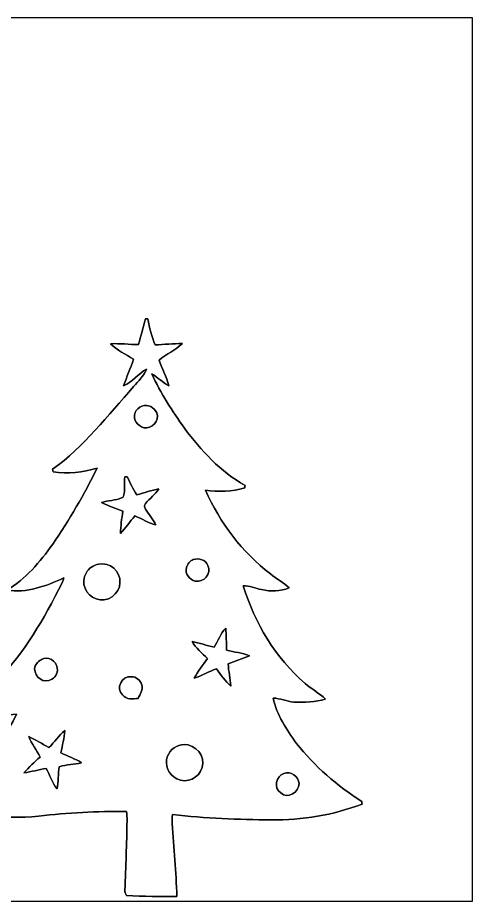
# Model space of a CAD drawing. Header units: centimetres. Extents: x -16.8 to 16.8, y -16.7 to 16.7.
# Drawn here: x -0.39 to 16.77, y -16.67 to 16.67 of the extents above; entities that cross this region are included whole.
import ezdxf

# ---------------------------------------------------------------- set-up
doc = ezdxf.new("R2010")
doc.units = ezdxf.units.CM
doc.header["$MEASUREMENT"] = 0
doc.layers.add('Layer 1', color=7, linetype='Continuous')

msp = doc.modelspace()

# ---------------------------------------------------------------- linework, layer by layer
at = {"layer": 'Layer 1', "color": 7}
for points, knots in [([(-16.77458, 16.66875), (-16.77458, 16.66875), (16.77458, 16.66875), (16.77458, 16.66875), (16.77458, 16.66875), (16.77458, 16.66875), (16.77458, -16.66875), (16.77458, -16.66875), (16.77458, -16.66875), (16.77458, -16.66875), (-16.77458, -16.66875), (-16.77458, -16.66875), (-16.77458, -16.66875), (-16.77458, -16.66875), (-16.77458, 16.66875), (-16.77458, 16.66875), (-16.77458, 16.66875), (-16.77458, 16.66875), (-16.77458, 16.66875), (-16.77458, 16.66875)], [0, 0, 0, 0, 0.16666667, 0.16666667, 0.16666667, 0.16666667, 0.33333333, 0.33333333, 0.33333333, 0.33333333, 0.5, 0.5, 0.5, 0.5, 0.66666667, 0.66666667, 0.66666667, 0.66666667, 1, 1, 1, 1]), ([(4.43442, 5.30719), (4.35328, 4.98404), (4.2672, 4.66161), (4.17618, 4.34093), (4.17618, 4.34093), (3.82341, 4.33493), (3.47169, 4.38221), (3.11926, 4.36845), (3.11926, 4.36845), (3.36444, 4.11868), (3.69676, 3.97933), (3.98145, 3.78143), (3.98145, 3.78143), (3.88832, 3.43676), (3.72392, 3.11785), (3.61068, 2.78024), (3.61068, 2.78024), (3.94441, 2.92594), (4.16666, 3.23674), (4.48204, 3.41418), (4.48204, 3.41418), (4.38679, 3.14819), (4.15925, 2.96474), (3.98956, 2.74814), (3.98956, 2.74814), (3.02119, 1.66229), (2.11808, 0.49071), (0.93098, -0.37042), (0.93098, -0.37042), (0.93627, -0.39476), (0.94686, -0.44309), (0.9525, -0.46743), (0.9525, -0.46743), (1.50989, -0.56515), (2.07151, -0.47237), (2.61161, -0.32879), (2.61161, -0.32879), (2.12549, -1.32327), (1.56034, -2.28036), (0.93557, -3.19405), (0.93557, -3.19405), (0.45826, -3.86433), (-0.08255, -4.51556), (-0.80645, -4.92972), (-0.80645, -4.92972), (-0.04904, -5.04578), (0.68721, -4.7812), (1.35996, -4.46229), (1.35996, -4.46229), (1.27811, -4.71734), (1.13524, -4.94594), (1.01917, -5.18619), (1.01917, -5.18619), (0.33196, -6.47065), (-0.44062, -7.75088), (-1.55857, -8.70797), (-1.55857, -8.70797), (-1.94522, -9.05475), (-2.42464, -9.26394), (-2.89595, -9.46714), (-2.89595, -9.46714), (-2.47826, -9.60226), (-2.03764, -9.65659), (-1.6002, -9.67493), (-1.6002, -9.67493), (-1.20791, -9.67881), (-0.81844, -9.62272), (-0.42651, -9.61355), (-0.42651, -9.61355), (-1.11795, -10.99749), (-2.22321, -12.1853), (-3.57258, -12.94553), (-3.57258, -12.94553), (-3.5754, -12.98434), (-3.57823, -13.0235), (-3.58034, -13.06301), (-3.58034, -13.06301), (-2.27965, -13.37769), (-0.93733, -13.59958), (0.40428, -13.45424), (0.40428, -13.45424), (1.50424, -13.32512), (2.61197, -13.26868), (3.71934, -13.2775), (3.71934, -13.2775), (3.73839, -13.39603), (3.74403, -13.51315), (3.74368, -13.63486), (3.74368, -13.63486), (3.73027, -14.50093), (3.69147, -15.36629), (3.66324, -16.23236), (3.66324, -16.23236), (3.65936, -16.30751), (3.67206, -16.39006), (3.72816, -16.44615), (3.72816, -16.44615), (4.35751, -16.48495), (4.99004, -16.48848), (5.62081, -16.48213), (5.62081, -16.48213), (5.59717, -15.56632), (5.49945, -14.65474), (5.45006, -13.74034), (5.45006, -13.74034), (5.43913, -13.62251), (5.4423, -13.5068), (5.45888, -13.39039), (5.45888, -13.39039), (6.69643, -13.54455), (7.9442, -13.5763), (9.18986, -13.59994), (9.18986, -13.59994), (10.35438, -13.60911), (11.52243, -13.41543), (12.61181, -12.99986), (12.61181, -12.99986), (12.61075, -12.97517), (12.60863, -12.92542), (12.60757, -12.90073), (12.60757, -12.90073), (11.66989, -12.31653), (10.82534, -11.5764), (10.13777, -10.71069), (10.13777, -10.71069), (9.75783, -10.19563), (9.40047, -9.63401), (9.25477, -9.00254), (9.25477, -9.00254), (9.52218, -9.00994), (9.77159, -9.12777), (10.03759, -9.15106), (10.03759, -9.15106), (10.43764, -9.17575), (10.84439, -9.15317), (11.23139, -9.04099), (11.23139, -9.04099), (10.99996, -8.81204), (10.70187, -8.66528), (10.46127, -8.44726), (10.46127, -8.44726), (9.34297, -7.48665), (8.56086, -6.16902), (8.13117, -4.76779), (8.13117, -4.76779), (8.36895, -4.74839), (8.59049, -4.86833), (8.82156, -4.90432), (8.82156, -4.90432), (9.1627, -4.99428), (9.52817, -4.96323), (9.85943, -4.84717), (9.85943, -4.84717), (9.65235, -4.63726), (9.38389, -4.50356), (9.15846, -4.31659), (9.15846, -4.31659), (8.08884, -3.49673), (7.25135, -2.38584), (6.69784, -1.16029), (6.69784, -1.16029), (7.1949, -1.21955), (7.70396, -1.21638), (8.18621, -1.06609), (8.18621, -1.06609), (8.19009, -1.04387), (8.19785, -0.99977), (8.20173, -0.9779), (8.20173, -0.9779), (7.26828, -0.46814), (6.54403, 0.34361), (5.90797, 1.18004), (5.90797, 1.18004), (5.45712, 1.83515), (5.00309, 2.49872), (4.68136, 3.22827), (4.68136, 3.22827), (4.90784, 3.09915), (5.08706, 2.90054), (5.31954, 2.78059), (5.31954, 2.78059), (5.22852, 3.11573), (5.07753, 3.43112), (4.95018, 3.7532), (4.95018, 3.7532), (5.23522, 3.97263), (5.56613, 4.13032), (5.83036, 4.37621), (5.83036, 4.37621), (5.48675, 4.36951), (5.1435, 4.34904), (4.80166, 4.31976), (4.80166, 4.31976), (4.68171, 4.64044), (4.58611, 4.96993), (4.52296, 5.30648), (4.52296, 5.30648), (4.50074, 5.30648), (4.45664, 5.30684), (4.43442, 5.30719)], [0, 0, 0, 0, 0.01960784, 0.01960784, 0.01960784, 0.01960784, 0.03921569, 0.03921569, 0.03921569, 0.03921569, 0.05882353, 0.05882353, 0.05882353, 0.05882353, 0.07843137, 0.07843137, 0.07843137, 0.07843137, 0.09803922, 0.09803922, 0.09803922, 0.09803922, 0.11764706, 0.11764706, 0.11764706, 0.11764706, 0.1372549, 0.1372549, 0.1372549, 0.1372549, 0.15686275, 0.15686275, 0.15686275, 0.15686275, 0.17647059, 0.17647059, 0.17647059, 0.17647059, 0.19607843, 0.19607843, 0.19607843, 0.19607843, 0.21568627, 0.21568627, 0.21568627, 0.21568627, 0.23529412, 0.23529412, 0.23529412, 0.23529412, 0.25490196, 0.25490196, 0.25490196, 0.25490196, 0.2745098, 0.2745098, 0.2745098, 0.2745098, 0.29411765, 0.29411765, 0.29411765, 0.29411765, 0.31372549, 0.31372549, 0.31372549, 0.31372549, 0.33333333, 0.33333333, 0.33333333, 0.33333333, 0.35294118, 0.35294118, 0.35294118, 0.35294118, 0.37254902, 0.37254902, 0.37254902, 0.37254902, 0.39215686, 0.39215686, 0.39215686, 0.39215686, 0.41176471, 0.41176471, 0.41176471, 0.41176471, 0.43137255, 0.43137255, 0.43137255, 0.43137255, 0.45098039, 0.45098039, 0.45098039, 0.45098039, 0.47058824, 0.47058824, 0.47058824, 0.47058824, 0.49019608, 0.49019608, 0.49019608, 0.49019608, 0.50980392, 0.50980392, 0.50980392, 0.50980392, 0.52941176, 0.52941176, 0.52941176, 0.52941176, 0.54901961, 0.54901961, 0.54901961, 0.54901961, 0.56862745, 0.56862745, 0.56862745, 0.56862745, 0.58823529, 0.58823529, 0.58823529, 0.58823529, 0.60784314, 0.60784314, 0.60784314, 0.60784314, 0.62745098, 0.62745098, 0.62745098, 0.62745098, 0.64705882, 0.64705882, 0.64705882, 0.64705882, 0.66666667, 0.66666667, 0.66666667, 0.66666667, 0.68627451, 0.68627451, 0.68627451, 0.68627451, 0.70588235, 0.70588235, 0.70588235, 0.70588235, 0.7254902, 0.7254902, 0.7254902, 0.7254902, 0.74509804, 0.74509804, 0.74509804, 0.74509804, 0.76470588, 0.76470588, 0.76470588, 0.76470588, 0.78431373, 0.78431373, 0.78431373, 0.78431373, 0.80392157, 0.80392157, 0.80392157, 0.80392157, 0.82352941, 0.82352941, 0.82352941, 0.82352941, 0.84313725, 0.84313725, 0.84313725, 0.84313725, 0.8627451, 0.8627451, 0.8627451, 0.8627451, 0.88235294, 0.88235294, 0.88235294, 0.88235294, 0.90196078, 0.90196078, 0.90196078, 0.90196078, 0.92156863, 0.92156863, 0.92156863, 0.92156863, 0.94117647, 0.94117647, 0.94117647, 0.94117647, 0.96078431, 0.96078431, 0.96078431, 0.96078431, 1, 1, 1, 1]), ([(4.30389, 2.00766), (4.52579, 2.09691), (4.77767, 1.97168), (4.86092, 1.75683), (4.86092, 1.75683), (4.98863, 1.46544), (4.66972, 1.14265), (4.37868, 1.2005), (4.37868, 1.2005), (4.14267, 1.25765), (3.93559, 1.52259), (4.05377, 1.76706), (4.05377, 1.76706), (4.08975, 1.88242), (4.19276, 1.96815), (4.30389, 2.00766)], [0, 0, 0, 0, 0.2, 0.2, 0.2, 0.2, 0.4, 0.4, 0.4, 0.4, 0.6, 0.6, 0.6, 0.6, 1, 1, 1, 1]), ([(3.65337, -0.65193), (3.67806, -0.65264), (3.7278, -0.65476), (3.7525, -0.65546), (3.7525, -0.65546), (3.85586, -0.89112), (3.97404, -1.11972), (4.11339, -1.33597), (4.11339, -1.33597), (4.39173, -1.26365), (4.66125, -1.15429), (4.94665, -1.10913), (4.94665, -1.10913), (4.80272, -1.31269), (4.60234, -1.4665), (4.44535, -1.65841), (4.44535, -1.65841), (4.39032, -1.7145), (4.39843, -1.81151), (4.44147, -1.87431), (4.44147, -1.87431), (4.56847, -2.07292), (4.72087, -2.25672), (4.83376, -2.46486), (4.83376, -2.46486), (4.5533, -2.39642), (4.30495, -2.24084), (4.04213, -2.1276), (4.04213, -2.1276), (3.85551, -2.34774), (3.68088, -2.57845), (3.48968, -2.79471), (3.48968, -2.79471), (3.5052, -2.51248), (3.54189, -2.23203), (3.58069, -1.95227), (3.58069, -1.95227), (3.31682, -1.83586), (3.03389, -1.76389), (2.78306, -1.6196), (2.78306, -1.6196), (3.03318, -1.55681), (3.29283, -1.53106), (3.53871, -1.45239), (3.53871, -1.45239), (3.62056, -1.43757), (3.6255, -1.34902), (3.63502, -1.28235), (3.63502, -1.28235), (3.65196, -1.0728), (3.64666, -0.86148), (3.65337, -0.65193)], [0, 0, 0, 0, 0.07142857, 0.07142857, 0.07142857, 0.07142857, 0.14285714, 0.14285714, 0.14285714, 0.14285714, 0.21428571, 0.21428571, 0.21428571, 0.21428571, 0.28571429, 0.28571429, 0.28571429, 0.28571429, 0.35714286, 0.35714286, 0.35714286, 0.35714286, 0.42857143, 0.42857143, 0.42857143, 0.42857143, 0.5, 0.5, 0.5, 0.5, 0.57142857, 0.57142857, 0.57142857, 0.57142857, 0.64285714, 0.64285714, 0.64285714, 0.64285714, 0.71428571, 0.71428571, 0.71428571, 0.71428571, 0.78571429, 0.78571429, 0.78571429, 0.78571429, 0.85714286, 0.85714286, 0.85714286, 0.85714286, 1, 1, 1, 1]), ([(2.67829, -3.94829), (3.08469, -3.85022), (3.50167, -4.22981), (3.4738, -4.64079), (3.4738, -4.64079), (3.48333, -5.07436), (2.97639, -5.42749), (2.57175, -5.25921), (2.57175, -5.25921), (2.19428, -5.13327), (1.96321, -4.62915), (2.2031, -4.28449), (2.2031, -4.28449), (2.28388, -4.09504), (2.48603, -3.98956), (2.67829, -3.94829)], [0, 0, 0, 0, 0.2, 0.2, 0.2, 0.2, 0.4, 0.4, 0.4, 0.4, 0.6, 0.6, 0.6, 0.6, 1, 1, 1, 1]), ([(6.24346, -3.77472), (6.45336, -3.7084), (6.71583, -3.7786), (6.79274, -4.00191), (6.79274, -4.00191), (6.95995, -4.29472), (6.62517, -4.66443), (6.3186, -4.58646), (6.3186, -4.58646), (6.10411, -4.53743), (5.91185, -4.30389), (5.98346, -4.07988), (5.98346, -4.07988), (6.02297, -3.94899), (6.10764, -3.81811), (6.24346, -3.77472)], [0, 0, 0, 0, 0.2, 0.2, 0.2, 0.2, 0.4, 0.4, 0.4, 0.4, 0.6, 0.6, 0.6, 0.6, 1, 1, 1, 1]), ([(7.03051, -7.08413), (7.17515, -6.84389), (7.26828, -6.56625), (7.46831, -6.36376), (7.46831, -6.36376), (7.48559, -6.63893), (7.49441, -6.9148), (7.49935, -7.19102), (7.49935, -7.19102), (7.78581, -7.27287), (8.09237, -7.28486), (8.36754, -7.40481), (8.36754, -7.40481), (8.09837, -7.50888), (7.82602, -7.60412), (7.55721, -7.70784), (7.55721, -7.70784), (7.57872, -7.98971), (7.62811, -8.26841), (7.66092, -8.54886), (7.66092, -8.54886), (7.45843, -8.35237), (7.27851, -8.13435), (7.11906, -7.90222), (7.11906, -7.90222), (6.8266, -7.9883), (6.57154, -8.1661), (6.27944, -8.25147), (6.27944, -8.25147), (6.41738, -7.98513), (6.61211, -7.75441), (6.7751, -7.50429), (6.7751, -7.50429), (6.57437, -7.29897), (6.34083, -7.11623), (6.19654, -6.8647), (6.19654, -6.8647), (6.47947, -6.91762), (6.74829, -7.02627), (7.03051, -7.08413)], [0, 0, 0, 0, 0.09090909, 0.09090909, 0.09090909, 0.09090909, 0.18181818, 0.18181818, 0.18181818, 0.18181818, 0.27272727, 0.27272727, 0.27272727, 0.27272727, 0.36363636, 0.36363636, 0.36363636, 0.36363636, 0.45454545, 0.45454545, 0.45454545, 0.45454545, 0.54545455, 0.54545455, 0.54545455, 0.54545455, 0.63636364, 0.63636364, 0.63636364, 0.63636364, 0.72727273, 0.72727273, 0.72727273, 0.72727273, 0.81818182, 0.81818182, 0.81818182, 0.81818182, 1, 1, 1, 1]), ([(0.59725, -7.51346), (0.8636, -7.4355), (1.14935, -7.68103), (1.1116, -7.95655), (1.1116, -7.95655), (1.11125, -8.14035), (0.9525, -8.28851), (0.78811, -8.34284), (0.78811, -8.34284), (0.48436, -8.42116), (0.17145, -8.08849), (0.27552, -7.78969), (0.27552, -7.78969), (0.33937, -7.66198), (0.45438, -7.54556), (0.59725, -7.51346)], [0, 0, 0, 0, 0.2, 0.2, 0.2, 0.2, 0.4, 0.4, 0.4, 0.4, 0.6, 0.6, 0.6, 0.6, 1, 1, 1, 1]), ([(3.57152, -8.88153), (3.30094, -8.64764), (3.5493, -8.14176), (3.89961, -8.19961), (3.89961, -8.19961), (4.08446, -8.18586), (4.24815, -8.33191), (4.30495, -8.49983), (4.30495, -8.49983), (4.34693, -8.68856), (4.22769, -8.84943), (4.16842, -9.01735), (4.16842, -9.01735), (3.96628, -9.02758), (3.71193, -9.07274), (3.57152, -8.88153)], [0, 0, 0, 0, 0.2, 0.2, 0.2, 0.2, 0.4, 0.4, 0.4, 0.4, 0.6, 0.6, 0.6, 0.6, 1, 1, 1, 1]), ([(0.79622, -10.86697), (1.00753, -10.66482), (1.16664, -10.41259), (1.39418, -10.22703), (1.39418, -10.22703), (1.37336, -10.51031), (1.30387, -10.78689), (1.24354, -11.06417), (1.24354, -11.06417), (1.49789, -11.20457), (1.78647, -11.27619), (2.026, -11.44376), (2.026, -11.44376), (1.74766, -11.50056), (1.45697, -11.50161), (1.18639, -11.59298), (1.18639, -11.59298), (1.13065, -11.86744), (1.16205, -12.1539), (1.10243, -12.42907), (1.10243, -12.42907), (0.90876, -12.20294), (0.83432, -11.9066), (0.68827, -11.6519), (0.68827, -11.6519), (0.40958, -11.70975), (0.13194, -11.77149), (-0.14817, -11.82229), (-0.14817, -11.82229), (0.04022, -11.60992), (0.24024, -11.40707), (0.46108, -11.22821), (0.46108, -11.22821), (0.32667, -10.96363), (0.14288, -10.7255), (0.0314, -10.44998), (0.0314, -10.44998), (0.29563, -10.57063), (0.54328, -10.72444), (0.79622, -10.86697)], [0, 0, 0, 0, 0.09090909, 0.09090909, 0.09090909, 0.09090909, 0.18181818, 0.18181818, 0.18181818, 0.18181818, 0.27272727, 0.27272727, 0.27272727, 0.27272727, 0.36363636, 0.36363636, 0.36363636, 0.36363636, 0.45454545, 0.45454545, 0.45454545, 0.45454545, 0.54545455, 0.54545455, 0.54545455, 0.54545455, 0.63636364, 0.63636364, 0.63636364, 0.63636364, 0.72727273, 0.72727273, 0.72727273, 0.72727273, 0.81818182, 0.81818182, 0.81818182, 0.81818182, 1, 1, 1, 1]), ([(5.89668, -10.74843), (6.32742, -10.7442), (6.71936, -11.19293), (6.57296, -11.61732), (6.57296, -11.61732), (6.47524, -12.00856), (5.98452, -12.24739), (5.62645, -12.04701), (5.62645, -12.04701), (5.31178, -11.90731), (5.14209, -11.52349), (5.27191, -11.19822), (5.27191, -11.19822), (5.36893, -10.93964), (5.6201, -10.76149), (5.89668, -10.74843)], [0, 0, 0, 0, 0.2, 0.2, 0.2, 0.2, 0.4, 0.4, 0.4, 0.4, 0.6, 0.6, 0.6, 0.6, 1, 1, 1, 1]), ([(9.66188, -11.84839), (9.92646, -11.74468), (10.21468, -11.96058), (10.23867, -12.22763), (10.23867, -12.22763), (10.23832, -12.55395), (9.80934, -12.82559), (9.54334, -12.57617), (9.54334, -12.57617), (9.26253, -12.40684), (9.36519, -11.94223), (9.66188, -11.84839)], [0, 0, 0, 0, 0.25, 0.25, 0.25, 0.25, 0.5, 0.5, 0.5, 0.5, 1, 1, 1, 1])]:
    msp.add_open_spline(points, degree=3, knots=knots, dxfattribs=at)
at = {"layer": 'Layer 1', "color": 251}
for points, knots in [([(4.43442, 5.30719), (4.45664, 5.30684), (4.50074, 5.30648), (4.52296, 5.30648), (4.52296, 5.30648), (4.58611, 4.96993), (4.68171, 4.64044), (4.80166, 4.31976), (4.80166, 4.31976), (5.1435, 4.34904), (5.48675, 4.36951), (5.83036, 4.37621), (5.83036, 4.37621), (5.56613, 4.13032), (5.23522, 3.97263), (4.95018, 3.7532), (4.95018, 3.7532), (5.07753, 3.43112), (5.22852, 3.11573), (5.31954, 2.78059), (5.31954, 2.78059), (5.08706, 2.90054), (4.90784, 3.09915), (4.68136, 3.22827), (4.68136, 3.22827), (5.00309, 2.49872), (5.45712, 1.83515), (5.90797, 1.18004), (5.90797, 1.18004), (6.54403, 0.34361), (7.26828, -0.46814), (8.20173, -0.9779), (8.20173, -0.9779), (8.19785, -0.99977), (8.19009, -1.04387), (8.18621, -1.06609), (8.18621, -1.06609), (7.70396, -1.21638), (7.1949, -1.21955), (6.69784, -1.16029), (6.69784, -1.16029), (7.25135, -2.38584), (8.08884, -3.49673), (9.15846, -4.31659), (9.15846, -4.31659), (9.38389, -4.50356), (9.65235, -4.63726), (9.85943, -4.84717), (9.85943, -4.84717), (9.52817, -4.96323), (9.1627, -4.99428), (8.82156, -4.90432), (8.82156, -4.90432), (8.59049, -4.86833), (8.36895, -4.74839), (8.13117, -4.76779), (8.13117, -4.76779), (8.56086, -6.16902), (9.34297, -7.48665), (10.46127, -8.44726), (10.46127, -8.44726), (10.70187, -8.66528), (10.99996, -8.81204), (11.23139, -9.04099), (11.23139, -9.04099), (10.84439, -9.15317), (10.43764, -9.17575), (10.03759, -9.15106), (10.03759, -9.15106), (9.77159, -9.12777), (9.52218, -9.00994), (9.25477, -9.00254), (9.25477, -9.00254), (9.40047, -9.63401), (9.75783, -10.19563), (10.13777, -10.71069), (10.13777, -10.71069), (10.82534, -11.5764), (11.66989, -12.31653), (12.60757, -12.90073), (12.60757, -12.90073), (12.60863, -12.92542), (12.61075, -12.97517), (12.61181, -12.99986), (12.61181, -12.99986), (11.52243, -13.41543), (10.35438, -13.60911), (9.18986, -13.59994), (9.18986, -13.59994), (7.9442, -13.5763), (6.69643, -13.54455), (5.45888, -13.39039), (5.45888, -13.39039), (5.4423, -13.5068), (5.43913, -13.62251), (5.45006, -13.74034), (5.45006, -13.74034), (5.49945, -14.65474), (5.59717, -15.56632), (5.62081, -16.48213), (5.62081, -16.48213), (4.99004, -16.48848), (4.35751, -16.48495), (3.72816, -16.44615), (3.72816, -16.44615), (3.67206, -16.39006), (3.65936, -16.30751), (3.66324, -16.23236), (3.66324, -16.23236), (3.69147, -15.36629), (3.73027, -14.50093), (3.74368, -13.63486), (3.74368, -13.63486), (3.74403, -13.51315), (3.73839, -13.39603), (3.71934, -13.2775), (3.71934, -13.2775), (2.61197, -13.26868), (1.50424, -13.32512), (0.40428, -13.45424), (0.40428, -13.45424), (-0.93733, -13.59958), (-2.27965, -13.37769), (-3.58034, -13.06301), (-3.58034, -13.06301), (-3.57823, -13.0235), (-3.5754, -12.98434), (-3.57258, -12.94553), (-3.57258, -12.94553), (-2.22321, -12.1853), (-1.11795, -10.99749), (-0.42651, -9.61355), (-0.42651, -9.61355), (-0.81844, -9.62272), (-1.20791, -9.67881), (-1.6002, -9.67493), (-1.6002, -9.67493), (-2.03764, -9.65659), (-2.47826, -9.60226), (-2.89595, -9.46714), (-2.89595, -9.46714), (-2.42464, -9.26394), (-1.94522, -9.05475), (-1.55857, -8.70797), (-1.55857, -8.70797), (-0.44062, -7.75088), (0.33196, -6.47065), (1.01917, -5.18619), (1.01917, -5.18619), (1.13524, -4.94594), (1.27811, -4.71734), (1.35996, -4.46229), (1.35996, -4.46229), (0.68721, -4.7812), (-0.04904, -5.04578), (-0.80645, -4.92972), (-0.80645, -4.92972), (-0.08255, -4.51556), (0.45826, -3.86433), (0.93557, -3.19405), (0.93557, -3.19405), (1.56034, -2.28036), (2.12549, -1.32327), (2.61161, -0.32879), (2.61161, -0.32879), (2.07151, -0.47237), (1.50989, -0.56515), (0.9525, -0.46743), (0.9525, -0.46743), (0.94686, -0.44309), (0.93627, -0.39476), (0.93098, -0.37042), (0.93098, -0.37042), (2.11808, 0.49071), (3.02119, 1.66229), (3.98956, 2.74814), (3.98956, 2.74814), (4.15925, 2.96474), (4.38679, 3.14819), (4.48204, 3.41418), (4.48204, 3.41418), (4.16666, 3.23674), (3.94441, 2.92594), (3.61068, 2.78024), (3.61068, 2.78024), (3.72392, 3.11785), (3.88832, 3.43676), (3.98145, 3.78143), (3.98145, 3.78143), (3.69676, 3.97933), (3.36444, 4.11868), (3.11926, 4.36845), (3.11926, 4.36845), (3.47169, 4.38221), (3.82341, 4.33493), (4.17618, 4.34093), (4.17618, 4.34093), (4.2672, 4.66161), (4.35328, 4.98404), (4.43442, 5.30719), (4.43442, 5.30719), (4.43442, 5.30719), (4.43442, 5.30719), (4.43442, 5.30719)], [0, 0, 0, 0, 0.01923077, 0.01923077, 0.01923077, 0.01923077, 0.03846154, 0.03846154, 0.03846154, 0.03846154, 0.05769231, 0.05769231, 0.05769231, 0.05769231, 0.07692308, 0.07692308, 0.07692308, 0.07692308, 0.09615385, 0.09615385, 0.09615385, 0.09615385, 0.11538462, 0.11538462, 0.11538462, 0.11538462, 0.13461538, 0.13461538, 0.13461538, 0.13461538, 0.15384615, 0.15384615, 0.15384615, 0.15384615, 0.17307692, 0.17307692, 0.17307692, 0.17307692, 0.19230769, 0.19230769, 0.19230769, 0.19230769, 0.21153846, 0.21153846, 0.21153846, 0.21153846, 0.23076923, 0.23076923, 0.23076923, 0.23076923, 0.25, 0.25, 0.25, 0.25, 0.26923077, 0.26923077, 0.26923077, 0.26923077, 0.28846154, 0.28846154, 0.28846154, 0.28846154, 0.30769231, 0.30769231, 0.30769231, 0.30769231, 0.32692308, 0.32692308, 0.32692308, 0.32692308, 0.34615385, 0.34615385, 0.34615385, 0.34615385, 0.36538462, 0.36538462, 0.36538462, 0.36538462, 0.38461538, 0.38461538, 0.38461538, 0.38461538, 0.40384615, 0.40384615, 0.40384615, 0.40384615, 0.42307692, 0.42307692, 0.42307692, 0.42307692, 0.44230769, 0.44230769, 0.44230769, 0.44230769, 0.46153846, 0.46153846, 0.46153846, 0.46153846, 0.48076923, 0.48076923, 0.48076923, 0.48076923, 0.5, 0.5, 0.5, 0.5, 0.51923077, 0.51923077, 0.51923077, 0.51923077, 0.53846154, 0.53846154, 0.53846154, 0.53846154, 0.55769231, 0.55769231, 0.55769231, 0.55769231, 0.57692308, 0.57692308, 0.57692308, 0.57692308, 0.59615385, 0.59615385, 0.59615385, 0.59615385, 0.61538462, 0.61538462, 0.61538462, 0.61538462, 0.63461538, 0.63461538, 0.63461538, 0.63461538, 0.65384615, 0.65384615, 0.65384615, 0.65384615, 0.67307692, 0.67307692, 0.67307692, 0.67307692, 0.69230769, 0.69230769, 0.69230769, 0.69230769, 0.71153846, 0.71153846, 0.71153846, 0.71153846, 0.73076923, 0.73076923, 0.73076923, 0.73076923, 0.75, 0.75, 0.75, 0.75, 0.76923077, 0.76923077, 0.76923077, 0.76923077, 0.78846154, 0.78846154, 0.78846154, 0.78846154, 0.80769231, 0.80769231, 0.80769231, 0.80769231, 0.82692308, 0.82692308, 0.82692308, 0.82692308, 0.84615385, 0.84615385, 0.84615385, 0.84615385, 0.86538462, 0.86538462, 0.86538462, 0.86538462, 0.88461538, 0.88461538, 0.88461538, 0.88461538, 0.90384615, 0.90384615, 0.90384615, 0.90384615, 0.92307692, 0.92307692, 0.92307692, 0.92307692, 0.94230769, 0.94230769, 0.94230769, 0.94230769, 0.96153846, 0.96153846, 0.96153846, 0.96153846, 1, 1, 1, 1]), ([(4.30389, 2.00766), (4.19276, 1.96815), (4.08975, 1.88242), (4.05377, 1.76706), (4.05377, 1.76706), (3.93559, 1.52259), (4.14267, 1.25765), (4.37868, 1.2005), (4.37868, 1.2005), (4.66972, 1.14265), (4.98863, 1.46544), (4.86092, 1.75683), (4.86092, 1.75683), (4.77767, 1.97168), (4.52579, 2.09691), (4.30389, 2.00766), (4.30389, 2.00766), (4.30389, 2.00766), (4.30389, 2.00766), (4.30389, 2.00766)], [0, 0, 0, 0, 0.16666667, 0.16666667, 0.16666667, 0.16666667, 0.33333333, 0.33333333, 0.33333333, 0.33333333, 0.5, 0.5, 0.5, 0.5, 0.66666667, 0.66666667, 0.66666667, 0.66666667, 1, 1, 1, 1]), ([(3.65337, -0.65193), (3.64666, -0.86148), (3.65196, -1.0728), (3.63502, -1.28235), (3.63502, -1.28235), (3.6255, -1.34902), (3.62056, -1.43757), (3.53871, -1.45239), (3.53871, -1.45239), (3.29283, -1.53106), (3.03318, -1.55681), (2.78306, -1.6196), (2.78306, -1.6196), (3.03389, -1.76389), (3.31682, -1.83586), (3.58069, -1.95227), (3.58069, -1.95227), (3.54189, -2.23203), (3.5052, -2.51248), (3.48968, -2.79471), (3.48968, -2.79471), (3.68088, -2.57845), (3.85551, -2.34774), (4.04213, -2.1276), (4.04213, -2.1276), (4.30495, -2.24084), (4.5533, -2.39642), (4.83376, -2.46486), (4.83376, -2.46486), (4.72087, -2.25672), (4.56847, -2.07292), (4.44147, -1.87431), (4.44147, -1.87431), (4.39843, -1.81151), (4.39032, -1.7145), (4.44535, -1.65841), (4.44535, -1.65841), (4.60234, -1.4665), (4.80272, -1.31269), (4.94665, -1.10913), (4.94665, -1.10913), (4.66125, -1.15429), (4.39173, -1.26365), (4.11339, -1.33597), (4.11339, -1.33597), (3.97404, -1.11972), (3.85586, -0.89112), (3.7525, -0.65546), (3.7525, -0.65546), (3.7278, -0.65476), (3.67806, -0.65264), (3.65337, -0.65193), (3.65337, -0.65193), (3.65337, -0.65193), (3.65337, -0.65193), (3.65337, -0.65193)], [0, 0, 0, 0, 0.06666667, 0.06666667, 0.06666667, 0.06666667, 0.13333333, 0.13333333, 0.13333333, 0.13333333, 0.2, 0.2, 0.2, 0.2, 0.26666667, 0.26666667, 0.26666667, 0.26666667, 0.33333333, 0.33333333, 0.33333333, 0.33333333, 0.4, 0.4, 0.4, 0.4, 0.46666667, 0.46666667, 0.46666667, 0.46666667, 0.53333333, 0.53333333, 0.53333333, 0.53333333, 0.6, 0.6, 0.6, 0.6, 0.66666667, 0.66666667, 0.66666667, 0.66666667, 0.73333333, 0.73333333, 0.73333333, 0.73333333, 0.8, 0.8, 0.8, 0.8, 0.86666667, 0.86666667, 0.86666667, 0.86666667, 1, 1, 1, 1]), ([(2.67829, -3.94829), (2.48603, -3.98956), (2.28388, -4.09504), (2.2031, -4.28449), (2.2031, -4.28449), (1.96321, -4.62915), (2.19428, -5.13327), (2.57175, -5.25921), (2.57175, -5.25921), (2.97639, -5.42749), (3.48333, -5.07436), (3.4738, -4.64079), (3.4738, -4.64079), (3.50167, -4.22981), (3.08469, -3.85022), (2.67829, -3.94829), (2.67829, -3.94829), (2.67829, -3.94829), (2.67829, -3.94829), (2.67829, -3.94829)], [0, 0, 0, 0, 0.16666667, 0.16666667, 0.16666667, 0.16666667, 0.33333333, 0.33333333, 0.33333333, 0.33333333, 0.5, 0.5, 0.5, 0.5, 0.66666667, 0.66666667, 0.66666667, 0.66666667, 1, 1, 1, 1]), ([(6.24346, -3.77472), (6.10764, -3.81811), (6.02297, -3.94899), (5.98346, -4.07988), (5.98346, -4.07988), (5.91185, -4.30389), (6.10411, -4.53743), (6.3186, -4.58646), (6.3186, -4.58646), (6.62517, -4.66443), (6.95995, -4.29472), (6.79274, -4.00191), (6.79274, -4.00191), (6.71583, -3.7786), (6.45336, -3.7084), (6.24346, -3.77472), (6.24346, -3.77472), (6.24346, -3.77472), (6.24346, -3.77472), (6.24346, -3.77472)], [0, 0, 0, 0, 0.16666667, 0.16666667, 0.16666667, 0.16666667, 0.33333333, 0.33333333, 0.33333333, 0.33333333, 0.5, 0.5, 0.5, 0.5, 0.66666667, 0.66666667, 0.66666667, 0.66666667, 1, 1, 1, 1]), ([(7.03051, -7.08413), (6.74829, -7.02627), (6.47947, -6.91762), (6.19654, -6.8647), (6.19654, -6.8647), (6.34083, -7.11623), (6.57437, -7.29897), (6.7751, -7.50429), (6.7751, -7.50429), (6.61211, -7.75441), (6.41738, -7.98513), (6.27944, -8.25147), (6.27944, -8.25147), (6.57154, -8.1661), (6.8266, -7.9883), (7.11906, -7.90222), (7.11906, -7.90222), (7.27851, -8.13435), (7.45843, -8.35237), (7.66092, -8.54886), (7.66092, -8.54886), (7.62811, -8.26841), (7.57872, -7.98971), (7.55721, -7.70784), (7.55721, -7.70784), (7.82602, -7.60412), (8.09837, -7.50888), (8.36754, -7.40481), (8.36754, -7.40481), (8.09237, -7.28486), (7.78581, -7.27287), (7.49935, -7.19102), (7.49935, -7.19102), (7.49441, -6.9148), (7.48559, -6.63893), (7.46831, -6.36376), (7.46831, -6.36376), (7.26828, -6.56625), (7.17515, -6.84389), (7.03051, -7.08413), (7.03051, -7.08413), (7.03051, -7.08413), (7.03051, -7.08413), (7.03051, -7.08413)], [0, 0, 0, 0, 0.08333333, 0.08333333, 0.08333333, 0.08333333, 0.16666667, 0.16666667, 0.16666667, 0.16666667, 0.25, 0.25, 0.25, 0.25, 0.33333333, 0.33333333, 0.33333333, 0.33333333, 0.41666667, 0.41666667, 0.41666667, 0.41666667, 0.5, 0.5, 0.5, 0.5, 0.58333333, 0.58333333, 0.58333333, 0.58333333, 0.66666667, 0.66666667, 0.66666667, 0.66666667, 0.75, 0.75, 0.75, 0.75, 0.83333333, 0.83333333, 0.83333333, 0.83333333, 1, 1, 1, 1]), ([(0.59725, -7.51346), (0.45438, -7.54556), (0.33937, -7.66198), (0.27552, -7.78969), (0.27552, -7.78969), (0.17145, -8.08849), (0.48436, -8.42116), (0.78811, -8.34284), (0.78811, -8.34284), (0.9525, -8.28851), (1.11125, -8.14035), (1.1116, -7.95655), (1.1116, -7.95655), (1.14935, -7.68103), (0.8636, -7.4355), (0.59725, -7.51346), (0.59725, -7.51346), (0.59725, -7.51346), (0.59725, -7.51346), (0.59725, -7.51346)], [0, 0, 0, 0, 0.16666667, 0.16666667, 0.16666667, 0.16666667, 0.33333333, 0.33333333, 0.33333333, 0.33333333, 0.5, 0.5, 0.5, 0.5, 0.66666667, 0.66666667, 0.66666667, 0.66666667, 1, 1, 1, 1]), ([(3.57152, -8.88153), (3.71193, -9.07274), (3.96628, -9.02758), (4.16842, -9.01735), (4.16842, -9.01735), (4.22769, -8.84943), (4.34693, -8.68856), (4.30495, -8.49983), (4.30495, -8.49983), (4.24815, -8.33191), (4.08446, -8.18586), (3.89961, -8.19961), (3.89961, -8.19961), (3.5493, -8.14176), (3.30094, -8.64764), (3.57152, -8.88153), (3.57152, -8.88153), (3.57152, -8.88153), (3.57152, -8.88153), (3.57152, -8.88153)], [0, 0, 0, 0, 0.16666667, 0.16666667, 0.16666667, 0.16666667, 0.33333333, 0.33333333, 0.33333333, 0.33333333, 0.5, 0.5, 0.5, 0.5, 0.66666667, 0.66666667, 0.66666667, 0.66666667, 1, 1, 1, 1]), ([(0.79622, -10.86697), (0.54328, -10.72444), (0.29563, -10.57063), (0.0314, -10.44998), (0.0314, -10.44998), (0.14288, -10.7255), (0.32667, -10.96363), (0.46108, -11.22821), (0.46108, -11.22821), (0.24024, -11.40707), (0.04022, -11.60992), (-0.14817, -11.82229), (-0.14817, -11.82229), (0.13194, -11.77149), (0.40958, -11.70975), (0.68827, -11.6519), (0.68827, -11.6519), (0.83432, -11.9066), (0.90876, -12.20294), (1.10243, -12.42907), (1.10243, -12.42907), (1.16205, -12.1539), (1.13065, -11.86744), (1.18639, -11.59298), (1.18639, -11.59298), (1.45697, -11.50161), (1.74766, -11.50056), (2.026, -11.44376), (2.026, -11.44376), (1.78647, -11.27619), (1.49789, -11.20457), (1.24354, -11.06417), (1.24354, -11.06417), (1.30387, -10.78689), (1.37336, -10.51031), (1.39418, -10.22703), (1.39418, -10.22703), (1.16664, -10.41259), (1.00753, -10.66482), (0.79622, -10.86697), (0.79622, -10.86697), (0.79622, -10.86697), (0.79622, -10.86697), (0.79622, -10.86697)], [0, 0, 0, 0, 0.08333333, 0.08333333, 0.08333333, 0.08333333, 0.16666667, 0.16666667, 0.16666667, 0.16666667, 0.25, 0.25, 0.25, 0.25, 0.33333333, 0.33333333, 0.33333333, 0.33333333, 0.41666667, 0.41666667, 0.41666667, 0.41666667, 0.5, 0.5, 0.5, 0.5, 0.58333333, 0.58333333, 0.58333333, 0.58333333, 0.66666667, 0.66666667, 0.66666667, 0.66666667, 0.75, 0.75, 0.75, 0.75, 0.83333333, 0.83333333, 0.83333333, 0.83333333, 1, 1, 1, 1]), ([(5.89668, -10.74843), (5.6201, -10.76149), (5.36893, -10.93964), (5.27191, -11.19822), (5.27191, -11.19822), (5.14209, -11.52349), (5.31178, -11.90731), (5.62645, -12.04701), (5.62645, -12.04701), (5.98452, -12.24739), (6.47524, -12.00856), (6.57296, -11.61732), (6.57296, -11.61732), (6.71936, -11.19293), (6.32742, -10.7442), (5.89668, -10.74843), (5.89668, -10.74843), (5.89668, -10.74843), (5.89668, -10.74843), (5.89668, -10.74843)], [0, 0, 0, 0, 0.16666667, 0.16666667, 0.16666667, 0.16666667, 0.33333333, 0.33333333, 0.33333333, 0.33333333, 0.5, 0.5, 0.5, 0.5, 0.66666667, 0.66666667, 0.66666667, 0.66666667, 1, 1, 1, 1]), ([(9.66188, -11.84839), (9.36519, -11.94223), (9.26253, -12.40684), (9.54334, -12.57617), (9.54334, -12.57617), (9.80934, -12.82559), (10.23832, -12.55395), (10.23867, -12.22763), (10.23867, -12.22763), (10.21468, -11.96058), (9.92646, -11.74468), (9.66188, -11.84839)], [0, 0, 0, 0, 0.25, 0.25, 0.25, 0.25, 0.5, 0.5, 0.5, 0.5, 1, 1, 1, 1])]:
    msp.add_open_spline(points, degree=3, knots=knots, dxfattribs=at)

doc.saveas('drawing.dxf')
